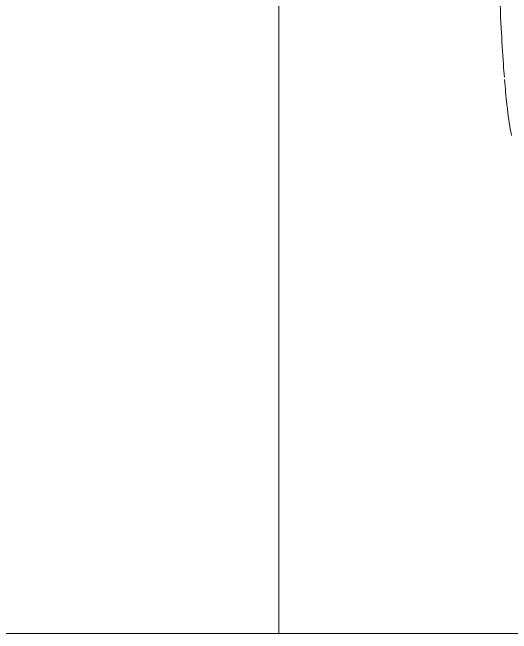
# Model space of a CAD drawing. Extents: x -1417 to 34975, y -245 to 8298.
# Drawn here: x 33095.2 to 33182.7, y 3347.5 to 3456.4 of the extents above; entities that cross this region are included whole.
import ezdxf
from ezdxf.xclip import XClip

# ---------------------------------------------------------------- set-up
doc = ezdxf.new("R2010")
doc.units = 0
doc.header["$XCLIPFRAME"] = 0
doc.layers.get('0').update_dxf_attribs({"color": 9, "lineweight": 9})
doc.layers.add('04', color=9, linetype='Continuous', lineweight=9)
doc.layers.add('06D', color=9, linetype='Continuous', lineweight=9)

# ---------------------------------------------------------------- blocks, each defined once
blk = doc.blocks.new('p-araba-polo')
for points, degree, knots in [([(0.4758, -0.7941), (0.4779, -0.7946), (0.4931, -0.7978), (0.5106, -0.8003), (0.5297, -0.8023)], 3, [0, 0, 0, 0, 0.124213, 1, 1, 1, 1]), ([(0.578, -0.8067), (0.5852, -0.8073), (0.6136, -0.8094), (0.6943, -0.8142), (0.7938, -0.8181), (0.9022, -0.8216), (0.9869, -0.8238), (1.0486, -0.8241), (1.0808, -0.8236)], 3, [0, 0, 0, 0, 0.049552, 0.182368, 0.511137, 0.607099, 0.78604, 1, 1, 1, 1]), ([(0.5894, -0.8074), (0.5894, -0.8074), (0.5894, -0.8074), (0.5894, -0.8074), (0.5894, -0.8074), (0.5894, -0.8074), (0.5894, -0.8074), (0.5894, -0.8074), (0.5894, -0.8074), (0.5894, -0.8074), (0.5894, -0.8074), (0.5894, -0.8074), (0.5894, -0.8074), (0.5894, -0.8074), (0.5894, -0.8074)], 7, [0, 0, 0, 0, 0, 0, 0, 0, 1, 1, 1, 1, 1, 1, 1, 1, 1, 1, 1, 1, 1, 1, 1])]:
    blk.add_open_spline(points, degree=degree, knots=knots)
blk.add_open_spline([(0.5299, -0.8023), (0.5443, -0.8039), (0.5588, -0.8052), (0.5741, -0.8064)], degree=3)

msp = doc.modelspace()

# ---------------------------------------------------------------- linework, layer by layer
at = {"layer": '06D'}
for points in [[(32891.93, 3347.5), (33141.93, 3347.5), (33141.93, 3847.5), (32891.93, 3847.5)], [(33141.93, 3347.5), (33391.93, 3347.5), (33391.93, 3847.5), (33141.93, 3847.5)]]:
    msp.add_lwpolyline(points, close=True, dxfattribs=at)

# ---------------------------------------------------------------- block references
at = {"layer": '04'}
ref = msp.add_blockref('p-araba-polo', (33262.12, 3387.26), dxfattribs=dict(at, xscale=-100, yscale=100, zscale=100, rotation=270))
XClip(ref).set_block_clipping_path([(-0.0924763951, -0.9835002962), (4.0650970395, 0.9845199444)])

doc.saveas('drawing.dxf')
